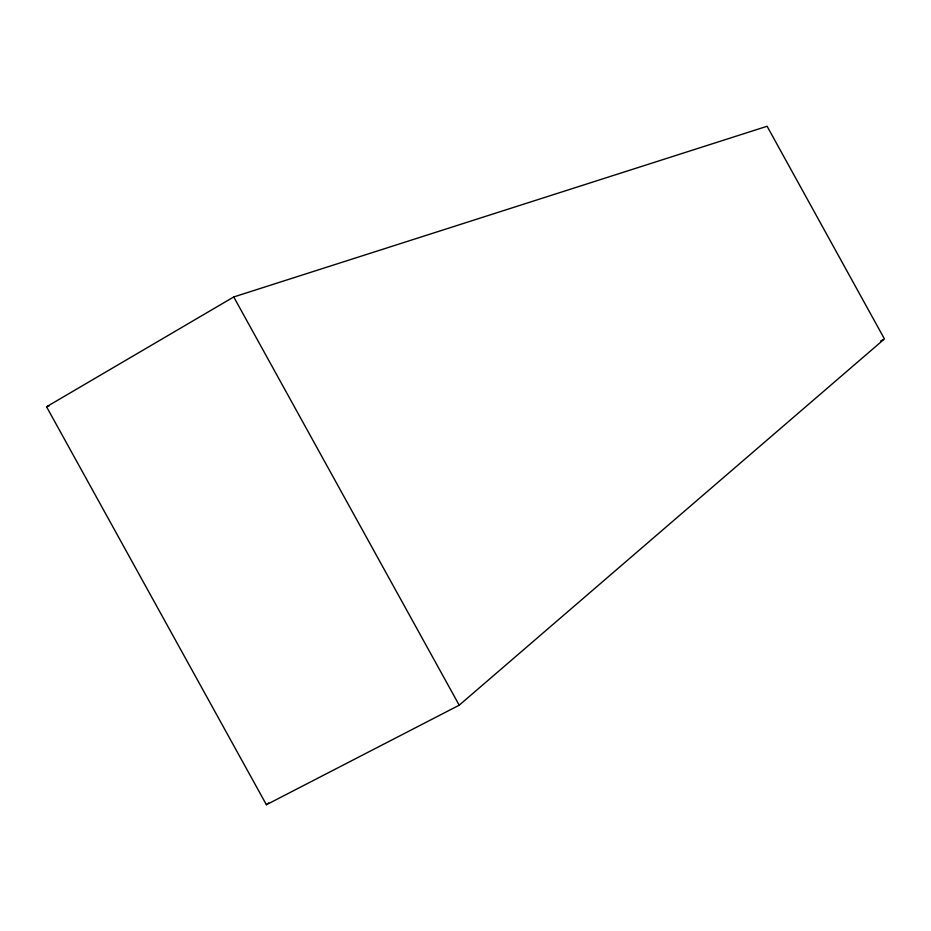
<?xml version="1.0" encoding="UTF-8"?>
<svg xmlns="http://www.w3.org/2000/svg" width="931" height="931" viewBox="0 0 931 931"><rect width="100%" height="100%" fill="white"/><g stroke="black" fill="none" stroke-linecap="round" stroke-linejoin="round"><path stroke-width="1.4" d="M459.204 705.198L884.45 338.954L767.097 126.267L233.739 296.954L46.55 406.777L266.394 804.733L459.204 705.198L233.739 296.954M266.394 804.733L268.663 802.918M880.621 341.002L883.17 339.629M46.55 406.777L49.285 405.8"/></g></svg>
